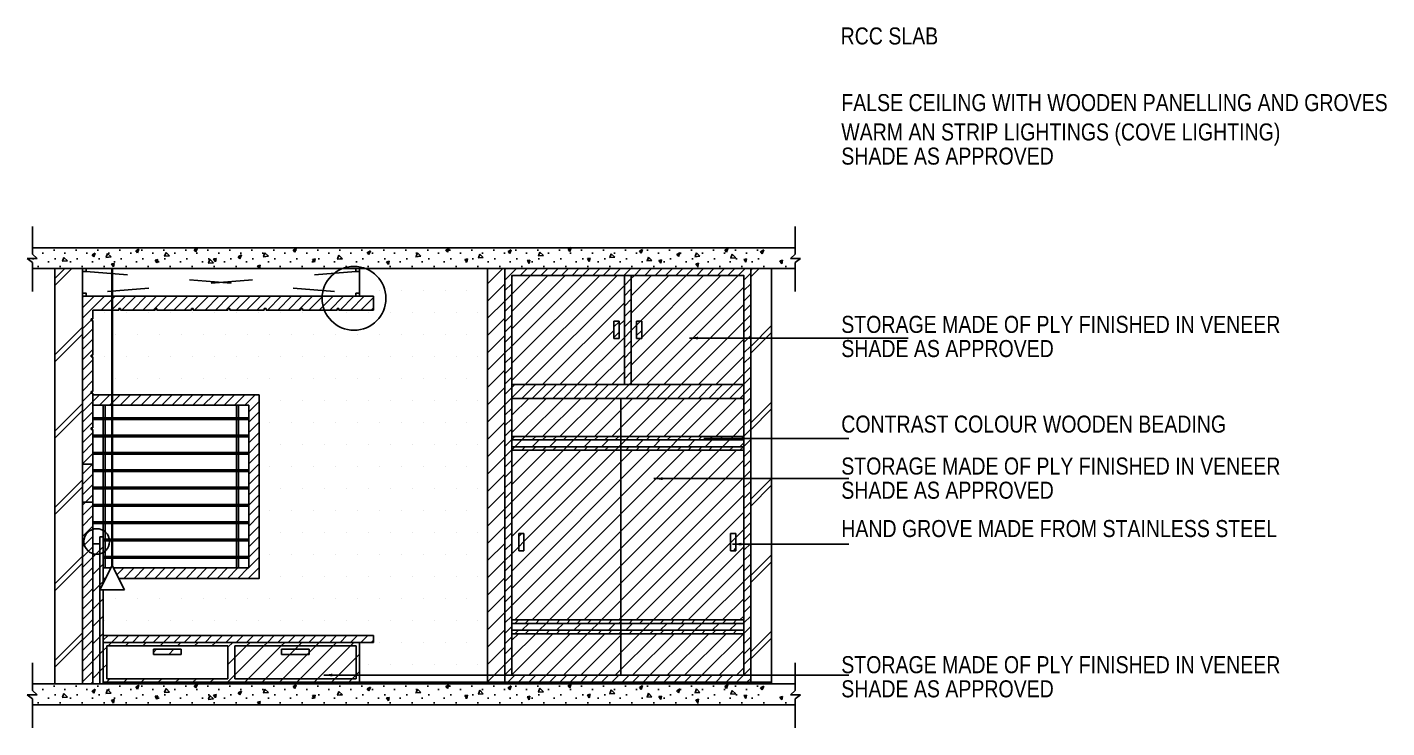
# Model space of a CAD drawing. Header units: millimetres. Extents: x 543 to 4140, y -1075 to 1161.
# Drawn here: x 2328.7 to 2721.4, y -792.2 to -589.8 of the extents above; entities that cross this region are included whole.
import ezdxf

# ---------------------------------------------------------------- set-up
doc = ezdxf.new("R2010")
doc.units = ezdxf.units.MM
doc.linetypes.add('ACAD_ISO03W100', pattern=[30, 12, -18])
doc.layers.add('TXT', color=7, linetype='Continuous', lineweight=25)
doc.styles.add('stylus BT', font='swissc.ttf')
doc.dimstyles.new('ISO-25', dxfattribs={"dimtxt": 2.5, "dimasz": 2.5, "dimexe": 1.25, "dimexo": 0.625, "dimtad": 1, "dimlunit": 4, "dimtxsty": 'Standard', "dimcen": 2.5, "dimadec": 0, "dimazin": 0, "dimtfac": 1, "dimtmove": 0, "dimatfit": 3, "dimfxl": 1, "dimarcsym": 0})
pattern_1 = [(45, (20.5396, -1015.062), (-2.5, 2.5), [])]
pattern_2 = [(45, (20.5396, -1015.0618), (-1.5, 1.5), [])]

msp = doc.modelspace()

# ---------------------------------------------------------------- hatches: boundary and pattern name
h = msp.add_hatch()
h.set_pattern_fill('DOTS', color=256, scale=4, style=0)
h.set_pattern_definition([(0, (12.678, -1012.2594), (3.175, 6.35), [0, -6.35])])
h.paths.add_polyline_path([(2330.295, -650.693), (2330.295, -655.375), (2331.655, -656.637), (2328.733, -656.637), (2328.809, -656.693), (2542.676, -656.693), (2542.676, -654.981), (2544.239, -653.835), (2541.316, -653.835), (2542.676, -652.573), (2542.676, -650.693)])
h = msp.add_hatch()
h.set_pattern_fill('DOTS', color=256, scale=4, style=0)
h.set_pattern_definition([(0, (10.8045, -1013.195), (3.175, 6.35), [0, -6.35])])
h.paths.add_polyline_path([(2330.295, -651.629), (2330.295, -655.375), (2331.655, -656.637), (2328.733, -656.637), (2330.084, -657.629), (2540.803, -657.629), (2540.803, -655.917), (2542.365, -654.77), (2539.443, -654.77), (2540.803, -653.508), (2540.803, -651.629)])
h = msp.add_hatch()
h.set_pattern_fill('DOTS', color=256, scale=4, style=0)
h.set_pattern_definition([(0, (12.377, -1009.787), (3.175, 6.35), [0, -6.35])])
h.paths.add_polyline_path([(2330.295, -648.221), (2330.295, -654.221), (2542.375, -654.221), (2542.375, -652.509), (2543.938, -651.362), (2541.015, -651.362), (2542.375, -650.1), (2542.375, -648.221)])
h = msp.add_hatch()
h.set_pattern_fill('DOTS', color=256, scale=4, style=0)
h.set_pattern_definition([(0, (9.165, -1010.656), (3.175, 6.35), [0, -6.35])])
h.paths.add_polyline_path([(2330.295, -649.09), (2330.295, -655.09), (2539.163, -655.09), (2539.163, -653.378), (2540.726, -652.231), (2537.803, -652.231), (2539.163, -650.969), (2539.163, -649.09)])
h = msp.add_hatch()
h.set_pattern_fill('DOTS', color=256, scale=4, style=0)
h.set_pattern_definition([(0, (20.5396, -1014.531), (3.175, 6.35), [0, -6.35])])
h.paths.add_polyline_path([(2550.538, -658.965), (2550.538, -657.253), (2552.1, -656.107), (2549.178, -656.107), (2550.538, -654.844), (2550.538, -652.965), (2330.295, -652.965), (2330.295, -654.844), (2331.655, -656.107), (2328.733, -656.107), (2330.295, -657.253), (2330.295, -658.965)])
h = msp.add_hatch()
h.set_pattern_fill('JIS_WOOD', color=256, scale=5, style=0)
h.set_pattern_definition(pattern_1)
h.paths.add_polyline_path([(2466.721, -659.496), (2461.721, -659.496), (2461.721, -778.996), (2466.721, -778.996)])
h = msp.add_hatch()
h.set_pattern_fill('JIS_WOOD', color=256, scale=3, style=0)
h.set_pattern_definition(pattern_2)
h.paths.add_polyline_path([(2466.721, -778.996), (2537.721, -778.996), (2537.721, -659.496), (2466.721, -659.496)])
h.paths.add_polyline_path([(2535.721, -661.496), (2468.721, -661.496), (2468.721, -776.996), (2535.721, -776.996)], flags=16)
h.paths.add_polyline_path([(2533.405, -740.996), (2531.905, -740.996), (2531.905, -735.996), (2533.405, -735.996)], flags=0)
h.paths.add_polyline_path([(2472.221, -740.996), (2470.721, -740.996), (2470.721, -735.996), (2472.221, -735.996)], flags=0)
h.paths.add_polyline_path([(2506.221, -679.746), (2504.721, -679.746), (2504.721, -674.746), (2506.221, -674.746)], flags=0)
h.paths.add_polyline_path([(2499.721, -679.746), (2498.221, -679.746), (2498.221, -674.746), (2499.721, -674.746)], flags=0)
h = msp.add_hatch()
h.set_pattern_fill('JIS_WOOD', color=256, scale=5, style=0)
h.set_pattern_definition(pattern_1)
h.paths.add_polyline_path([(2535.721, -760.996), (2535.721, -711.996), (2500.221, -711.996), (2500.221, -760.996)])
h.paths.add_polyline_path([(2531.905, -740.996), (2531.905, -735.996), (2533.405, -735.996), (2533.405, -740.996)], flags=16)
h.paths.add_polyline_path([(2500.221, -760.996), (2500.221, -711.996), (2468.721, -711.996), (2468.721, -760.996)])
h.paths.add_polyline_path([(2472.221, -740.996), (2470.721, -740.996), (2470.721, -735.996), (2472.221, -735.996)], flags=16)
h.paths.add_polyline_path([(2535.721, -763.996), (2535.721, -761.996), (2500.221, -761.996), (2500.221, -763.996)])
h.paths.add_polyline_path([(2468.721, -761.996), (2468.721, -763.996), (2500.221, -763.996), (2500.221, -761.996)])
h.paths.add_polyline_path([(2468.721, -764.996), (2468.721, -776.996), (2500.221, -776.996), (2500.221, -764.996)])
h.paths.add_polyline_path([(2535.721, -776.996), (2535.721, -764.996), (2500.221, -764.996), (2500.221, -776.996)])
h.paths.add_polyline_path([(2500.221, -710.996), (2500.221, -708.996), (2468.721, -708.996), (2468.721, -710.996)])
h.paths.add_polyline_path([(2500.221, -708.996), (2500.221, -710.996), (2535.721, -710.996), (2535.721, -708.996)])
h.paths.add_polyline_path([(2535.721, -707.996), (2535.721, -696.996), (2500.221, -696.996), (2500.221, -707.996)])
h.paths.add_polyline_path([(2500.221, -707.996), (2500.221, -696.996), (2468.721, -696.996), (2468.721, -707.996)])
h.paths.add_polyline_path([(2535.721, -692.996), (2535.721, -661.496), (2503.221, -661.496), (2503.221, -692.996)])
h.paths.add_polyline_path([(2506.221, -679.746), (2504.721, -679.746), (2504.721, -674.746), (2506.221, -674.746)], flags=16)
h.paths.add_polyline_path([(2501.221, -692.996), (2501.221, -661.496), (2468.721, -661.496), (2468.721, -692.996)])
h.paths.add_polyline_path([(2498.221, -679.746), (2498.221, -674.746), (2499.721, -674.746), (2499.721, -679.746)], flags=16)
h = msp.add_hatch()
h.set_pattern_fill('JIS_WOOD', color=256, scale=3, style=0)
h.set_pattern_definition(pattern_2)
h.paths.add_polyline_path([(2535.721, -763.996), (2500.221, -763.996), (2500.221, -764.996), (2535.721, -764.996)])
h.paths.add_polyline_path([(2535.721, -760.996), (2500.221, -760.996), (2500.221, -761.996), (2535.721, -761.996)])
h.paths.add_polyline_path([(2500.221, -763.996), (2468.721, -763.996), (2468.721, -764.996), (2500.221, -764.996)])
h.paths.add_polyline_path([(2500.221, -760.996), (2468.721, -760.996), (2468.721, -761.996), (2500.221, -761.996)])
h.paths.add_polyline_path([(2500.221, -710.996), (2468.721, -710.996), (2468.721, -711.996), (2500.221, -711.996)])
h.paths.add_polyline_path([(2535.721, -710.996), (2500.221, -710.996), (2500.221, -711.996), (2535.721, -711.996)])
h.paths.add_polyline_path([(2535.721, -707.996), (2500.221, -707.996), (2500.221, -708.996), (2535.721, -708.996)])
h.paths.add_polyline_path([(2500.221, -707.996), (2468.721, -707.996), (2468.721, -708.996), (2500.221, -708.996)])
h.paths.add_polyline_path([(2535.721, -692.996), (2468.721, -692.996), (2468.721, -696.996), (2535.721, -696.996)])
h.paths.add_polyline_path([(2503.221, -661.496), (2501.221, -661.496), (2501.221, -692.996), (2503.221, -692.996)])
h = msp.add_hatch()
h.set_pattern_fill('JIS_WOOD', color=256, scale=3, style=0)
h.set_pattern_definition(pattern_2)
h.paths.add_polyline_path([(2350.721, -765.496), (2350.721, -767.496), (2428.721, -767.496), (2428.721, -765.496)])
h.paths.add_polyline_path([(2392.721, -745.996), (2353.626, -745.996), (2355.134, -748.996), (2395.721, -748.996), (2395.721, -695.996), (2353.361, -695.996), (2353.361, -698.996), (2392.721, -698.996)])
h.paths.add_polyline_path([(2347.721, -726.996), (2347.221, -726.996), (2344.721, -726.996), (2344.721, -779.496), (2347.721, -779.496)])
h.paths.add_polyline_path([(2347.721, -715.996), (2344.721, -715.996), (2344.721, -726.996), (2347.221, -726.996), (2347.721, -726.996)])
h.paths.add_polyline_path([(2347.721, -705.996), (2347.221, -705.996), (2347.221, -705.496), (2347.721, -705.496), (2347.721, -698.996), (2347.721, -695.496), (2347.221, -695.496), (2347.221, -694.996), (2347.721, -694.996), (2347.721, -684.996), (2347.221, -684.996), (2347.221, -684.496), (2347.721, -684.496), (2347.721, -674.496), (2347.221, -674.496), (2347.221, -673.996), (2347.721, -673.996), (2347.721, -671.496), (2353.161, -671.496), (2353.161, -667.496), (2344.721, -667.496), (2344.721, -715.996), (2347.721, -715.996)])
h.paths.add_polyline_path([(2353.361, -667.496), (2353.361, -671.496), (2355.221, -671.496), (2355.221, -670.996), (2355.721, -670.996), (2355.721, -671.496), (2365.721, -671.496), (2365.721, -670.996), (2366.221, -670.996), (2366.221, -671.496), (2376.221, -671.496), (2376.221, -670.996), (2376.721, -670.996), (2376.721, -671.496), (2386.721, -671.496), (2386.721, -670.996), (2387.221, -670.996), (2387.221, -671.496), (2397.221, -671.496), (2397.221, -670.996), (2397.721, -670.996), (2397.721, -671.496), (2407.721, -671.496), (2407.721, -670.996), (2408.221, -670.996), (2408.221, -671.496), (2418.221, -671.496), (2418.221, -670.996), (2418.721, -670.996), (2418.721, -671.496), (2428.721, -671.496), (2428.721, -667.496)])
h = msp.add_hatch()
h.set_pattern_fill('JIS_WOOD', color=256, scale=3, style=0)
h.set_pattern_definition(pattern_2)
h.paths.add_polyline_path([(2353.161, -698.996), (2353.161, -695.996), (2347.721, -695.996), (2347.721, -698.996)])
h = msp.add_hatch()
h.set_pattern_fill('JIS_WOOD', color=256, scale=5, style=0)
h.set_pattern_definition(pattern_1)
h.paths.add_polyline_path([(2347.721, -779.496), (2349.721, -779.496), (2349.721, -752.317), (2349.718, -752.317), (2349.721, -752.31), (2349.721, -741.924, -0.1379772), (2347.721, -741.867), (2347.721, -745.996)])
h.paths.add_polyline_path([(2350.721, -752.317), (2349.721, -752.317), (2349.721, -779.496), (2350.721, -779.496)])
h.paths.add_polyline_path([(2350.721, -736.996), (2349.721, -736.996), (2349.721, -741.924, 0.0736498), (2350.721, -741.509)])
h.paths.add_polyline_path([(2347.721, -741.867, 0.1379772), (2349.721, -741.924), (2349.721, -738.996), (2347.721, -738.996)])
h.paths.add_polyline_path([(2350.721, -741.509, -0.0736498), (2349.721, -741.924), (2349.721, -752.31), (2350.721, -750.321)])
h = msp.add_hatch()
h.set_pattern_fill('JIS_WOOD', color=256, scale=5, style=0)
h.set_pattern_definition(pattern_1)
h.paths.add_polyline_path([(2424.721, -767.496), (2350.721, -767.496), (2350.721, -778.996), (2424.721, -778.996)])
h.paths.add_polyline_path([(2351.721, -768.496), (2351.721, -777.996), (2386.721, -777.996), (2386.721, -768.496)], flags=16)
h.paths.add_polyline_path([(2365.221, -769.496), (2373.221, -769.496), (2373.221, -770.996), (2365.221, -770.996)], flags=0)
h.paths.add_polyline_path([(2388.721, -768.496), (2423.721, -768.496), (2423.721, -777.996), (2388.721, -777.996)], flags=16)
h.paths.add_polyline_path([(2402.221, -769.496), (2410.221, -769.496), (2410.221, -770.996), (2402.221, -770.996)], flags=0)
h = msp.add_hatch()
h.set_pattern_fill('JIS_WOOD', color=256, scale=5, style=0)
h.set_pattern_definition(pattern_1)
h.paths.add_polyline_path([(2388.721, -768.496), (2388.721, -777.996), (2423.721, -777.996), (2423.721, -768.496)])
h.paths.add_polyline_path([(2410.221, -770.996), (2402.221, -770.996), (2402.221, -769.496), (2410.221, -769.496)], flags=16)
h = msp.add_hatch()
h.set_pattern_fill('DOTS', color=256, scale=4, style=0)
h.set_pattern_definition([(0, (12.678, -1138.2594), (3.175, 6.35), [0, -6.35])])
h.paths.add_polyline_path([(2330.295, -776.693), (2330.295, -781.375), (2331.655, -782.637), (2328.733, -782.637), (2328.809, -782.693), (2542.676, -782.693), (2542.676, -780.981), (2544.239, -779.835), (2541.316, -779.835), (2542.676, -778.573), (2542.676, -776.693)])
h = msp.add_hatch()
h.set_pattern_fill('DOTS', color=256, scale=4, style=0)
h.set_pattern_definition([(0, (12.377, -1135.787), (3.175, 6.35), [0, -6.35])])
h.paths.add_polyline_path([(2330.295, -774.221), (2330.295, -780.221), (2542.375, -780.221), (2542.375, -778.509), (2543.938, -777.362), (2541.015, -777.362), (2542.375, -776.1), (2542.375, -774.221)])
h = msp.add_hatch()
h.set_pattern_fill('DOTS', color=256, scale=4, style=0)
h.set_pattern_definition([(0, (9.165, -1136.656), (3.175, 6.35), [0, -6.35])])
h.paths.add_polyline_path([(2330.295, -775.09), (2330.295, -781.09), (2539.163, -781.09), (2539.163, -779.378), (2540.726, -778.231), (2537.803, -778.231), (2539.163, -776.969), (2539.163, -775.09)])
h = msp.add_hatch()
h.set_pattern_fill('DOTS', color=256, scale=4, style=0)
h.set_pattern_definition([(0, (10.8045, -1139.195), (3.175, 6.35), [0, -6.35])])
h.paths.add_polyline_path([(2330.295, -777.629), (2330.295, -781.375), (2331.655, -782.637), (2328.733, -782.637), (2330.084, -783.629), (2540.803, -783.629), (2540.803, -781.917), (2542.365, -780.77), (2539.443, -780.77), (2540.803, -779.508), (2540.803, -777.629)])
h = msp.add_hatch()
h.set_pattern_fill('DOTS', color=256, scale=4, style=0)
h.set_pattern_definition([(0, (20.5396, -1140.531), (3.175, 6.35), [0, -6.35])])
h.paths.add_polyline_path([(2550.538, -784.965), (2550.538, -783.253), (2552.1, -782.107), (2549.178, -782.107), (2550.538, -780.844), (2550.538, -778.965), (2330.295, -778.965), (2330.295, -780.844), (2331.655, -782.107), (2328.733, -782.107), (2330.295, -783.253), (2330.295, -784.965)])

# ---------------------------------------------------------------- linework, layer by layer
for p, q in [((2330.295, -647.396), (2330.295, -655.375)), ((2550.538, -647.396), (2550.538, -655.375)), ((2330.295, -653.496), (2550.538, -653.496)), ((2330.295, -655.375), (2331.655, -656.637)), ((2347.482, -655.521), (2347.992, -656.118)), ((2348.412, -655.013), (2347.504, -655.543)), ((2347.992, -656.118), (2348.412, -655.013)), ((2351.541, -656.226), (2351.942, -655.144)), ((2351.942, -655.144), (2352.944, -656.145)), ((2360.081, -654.391), (2360.59, -654.988)), ((2361.011, -653.882), (2360.103, -654.413)), ((2360.59, -654.988), (2361.011, -653.882)), ((2369.837, -655.822), (2368.313, -655.942)), ((2368.434, -655.902), (2368.835, -654.821)), ((2368.835, -654.821), (2369.837, -655.822)), ((2376.974, -654.068), (2377.483, -654.665)), ((2377.904, -653.559), (2376.996, -654.09)), ((2377.483, -654.665), (2377.904, -653.559)), ((2390.593, -655.561), (2389.685, -656.092)), ((2390.172, -656.667), (2390.593, -655.561)), ((2396.992, -656.048), (2397.393, -654.967)), ((2397.393, -654.967), (2398.395, -655.968)), ((2405.532, -654.214), (2406.041, -654.811)), ((2406.462, -653.705), (2405.554, -654.236)), ((2406.041, -654.811), (2406.462, -653.705)), ((2418.387, -656.728), (2418.788, -655.647)), ((2418.788, -655.647), (2419.79, -656.648)), ((2426.927, -654.893), (2427.436, -655.49)), ((2427.857, -654.385), (2426.949, -654.915)), ((2427.436, -655.49), (2427.857, -654.385)), ((2441.047, -656.05), (2441.448, -654.969)), ((2441.448, -654.969), (2442.45, -655.97)), ((2449.586, -654.215), (2450.096, -654.812)), ((2450.516, -653.707), (2449.609, -654.237)), ((2450.096, -654.812), (2450.516, -653.707)), ((2459.075, -656.4), (2459.476, -655.319)), ((2459.476, -655.319), (2460.479, -656.32)), ((2467.615, -654.565), (2468.124, -655.162)), ((2468.545, -654.057), (2467.637, -654.588)), ((2468.124, -655.162), (2468.545, -654.057)), ((2477.817, -655.731), (2476.293, -655.852)), ((2476.414, -655.812), (2476.814, -654.73)), ((2476.814, -654.73), (2477.817, -655.731)), ((2484.953, -653.977), (2485.463, -654.574)), ((2485.883, -653.468), (2484.976, -653.999)), ((2485.463, -654.574), (2485.883, -653.468)), ((2497.034, -656.316), (2497.435, -655.235)), ((2497.435, -655.235), (2498.437, -656.236)), ((2505.574, -654.481), (2506.083, -655.078)), ((2506.504, -653.973), (2505.596, -654.503)), ((2506.083, -655.078), (2506.504, -653.973)), ((2516.324, -655.439), (2516.833, -656.036)), ((2517.254, -654.93), (2516.346, -655.461)), ((2516.833, -656.036), (2517.254, -654.93)), ((2521.658, -656.035), (2522.059, -654.954)), ((2522.059, -654.954), (2523.061, -655.955)), ((2530.198, -654.201), (2530.707, -654.798)), ((2531.128, -653.692), (2530.22, -654.223)), ((2530.707, -654.798), (2531.128, -653.692)), ((2531.99, -656.448), (2532.391, -655.367)), ((2532.391, -655.367), (2533.393, -656.368)), ((2540.53, -654.613), (2541.039, -655.21)), ((2541.46, -654.105), (2540.552, -654.635)), ((2541.039, -655.21), (2541.46, -654.105)), ((2550.538, -655.375), (2549.178, -656.637)), ((2331.655, -656.637), (2328.733, -656.637)), ((2328.733, -656.637), (2330.295, -657.784)), ((2330.295, -657.784), (2330.295, -666.165)), ((2550.538, -659.496), (2330.295, -659.496)), ((2336.721, -662.374), (2339.6, -659.496)), ((2336.721, -664.374), (2341.6, -659.496)), ((2336.721, -779.496), (2336.721, -659.496)), ((2340.346, -657.276), (2338.822, -657.396)), ((2338.942, -657.356), (2339.343, -656.275)), ((2339.343, -656.275), (2340.346, -657.276)), ((2344.721, -779.496), (2344.721, -659.496)), ((2352.944, -656.145), (2351.421, -656.266)), ((2353.826, -658.022), (2353.056, -658.176)), ((2353.063, -658.179), (2353.625, -659.005)), ((2353.161, -659.496), (2353.161, -745.47)), ((2353.361, -659.496), (2353.361, -745.47)), ((2353.625, -659.005), (2353.826, -658.022)), ((2366.424, -656.892), (2365.654, -657.045)), ((2365.661, -657.049), (2366.224, -657.875)), ((2366.224, -657.875), (2366.424, -656.892)), ((2382.527, -657.824), (2381.003, -657.945)), ((2381.123, -657.905), (2381.524, -656.823)), ((2381.524, -656.823), (2382.527, -657.824)), ((2383.317, -656.568), (2382.547, -656.722)), ((2382.554, -656.725), (2383.116, -657.551)), ((2383.116, -657.551), (2383.317, -656.568)), ((2389.663, -656.07), (2390.172, -656.667)), ((2396.007, -658.571), (2395.237, -658.724)), ((2395.243, -658.728), (2395.806, -659.554)), ((2395.806, -659.554), (2396.007, -658.571)), ((2398.395, -655.968), (2396.872, -656.088)), ((2411.876, -656.714), (2411.105, -656.868)), ((2411.112, -656.872), (2411.675, -657.698)), ((2411.675, -657.698), (2411.876, -656.714)), ((2419.79, -656.648), (2418.267, -656.768)), ((2424.721, -667.496), (2424.721, -659.496)), ((2433.271, -657.394), (2432.5, -657.548)), ((2432.507, -657.551), (2433.07, -658.377)), ((2433.07, -658.377), (2433.271, -657.394)), ((2442.45, -655.97), (2440.926, -656.09)), ((2455.93, -656.716), (2455.16, -656.869)), ((2455.167, -656.873), (2455.729, -657.699)), ((2455.729, -657.699), (2455.93, -656.716)), ((2460.479, -656.32), (2458.955, -656.44)), ((2461.721, -778.996), (2461.721, -659.496)), ((2466.721, -778.996), (2466.721, -659.496)), ((2473.959, -657.066), (2473.189, -657.22)), ((2473.195, -657.223), (2473.758, -658.049)), ((2473.758, -658.049), (2473.959, -657.066)), ((2491.297, -656.478), (2490.527, -656.631)), ((2490.534, -656.635), (2491.096, -657.461)), ((2491.096, -657.461), (2491.297, -656.478)), ((2498.437, -656.236), (2496.914, -656.356)), ((2509.187, -657.193), (2507.663, -657.313)), ((2507.784, -657.273), (2508.185, -656.192)), ((2508.185, -656.192), (2509.187, -657.193)), ((2511.918, -656.982), (2511.148, -657.136)), ((2511.154, -657.139), (2511.717, -657.965)), ((2511.717, -657.965), (2511.918, -656.982)), ((2523.061, -655.955), (2521.538, -656.075)), ((2522.667, -657.939), (2521.897, -658.093)), ((2521.904, -658.096), (2522.466, -658.923)), ((2522.466, -658.923), (2522.667, -657.939)), ((2533.393, -656.368), (2531.87, -656.488)), ((2536.542, -656.701), (2535.771, -656.855)), ((2535.778, -656.858), (2536.341, -657.684)), ((2536.341, -657.684), (2536.542, -656.701)), ((2537.721, -659.93), (2538.155, -659.496)), ((2537.721, -661.93), (2540.155, -659.496)), ((2537.721, -778.996), (2537.721, -659.496)), ((2543.721, -779.496), (2543.721, -659.496)), ((2546.874, -657.114), (2546.103, -657.268)), ((2546.11, -657.271), (2546.673, -658.097)), ((2546.673, -658.097), (2546.874, -657.114)), ((2549.178, -656.637), (2552.1, -656.637)), ((2552.1, -656.637), (2550.538, -657.784)), ((2550.538, -657.784), (2550.538, -666.165)), ((2468.721, -776.996), (2468.721, -661.496)), ((2535.721, -661.496), (2468.721, -661.496)), ((2501.221, -692.996), (2501.221, -661.496)), ((2503.221, -692.996), (2503.221, -661.496)), ((2535.721, -776.996), (2535.721, -661.496)), ((2353.161, -667.496), (2344.721, -667.496)), ((2428.721, -667.496), (2353.361, -667.496)), ((2428.721, -671.496), (2428.721, -667.496)), ((2430.365, -665.812), (2430.365, -665.812)), ((2436.715, -665.812), (2436.715, -665.812)), ((2443.065, -665.812), (2443.065, -665.812)), ((2449.415, -665.812), (2449.415, -665.812)), ((2455.765, -665.812), (2455.765, -665.812)), ((2347.721, -673.996), (2347.721, -671.496)), ((2353.161, -671.496), (2347.721, -671.496)), ((2355.221, -671.496), (2353.361, -671.496)), ((2355.721, -670.996), (2355.221, -670.996)), ((2355.221, -671.496), (2355.221, -670.996)), ((2355.721, -671.496), (2355.721, -670.996)), ((2365.721, -671.496), (2355.721, -671.496)), ((2366.221, -670.996), (2365.721, -670.996)), ((2365.721, -671.496), (2365.721, -670.996)), ((2366.221, -671.496), (2366.221, -670.996)), ((2376.221, -671.496), (2366.221, -671.496)), ((2376.721, -670.996), (2376.221, -670.996)), ((2376.221, -671.496), (2376.221, -670.996)), ((2376.721, -671.496), (2376.721, -670.996)), ((2386.721, -671.496), (2376.721, -671.496)), ((2387.221, -670.996), (2386.721, -670.996)), ((2386.721, -671.496), (2386.721, -670.996)), ((2387.221, -671.496), (2387.221, -670.996)), ((2397.221, -671.496), (2387.221, -671.496)), ((2397.721, -670.996), (2397.221, -670.996)), ((2397.221, -671.496), (2397.221, -670.996)), ((2397.721, -671.496), (2397.721, -670.996)), ((2407.721, -671.496), (2397.721, -671.496)), ((2408.221, -670.996), (2407.721, -670.996)), ((2407.721, -671.496), (2407.721, -670.996)), ((2408.221, -671.496), (2408.221, -670.996)), ((2418.221, -671.496), (2408.221, -671.496)), ((2418.721, -670.996), (2418.221, -670.996)), ((2418.221, -671.496), (2418.221, -670.996)), ((2418.721, -671.496), (2418.721, -670.996)), ((2428.721, -671.496), (2418.721, -671.496)), ((2347.221, -674.496), (2347.221, -673.996)), ((2347.721, -673.996), (2347.221, -673.996)), ((2347.721, -674.496), (2347.221, -674.496)), ((2347.721, -684.496), (2347.721, -674.496)), ((2350.99, -672.162), (2350.99, -672.162)), ((2357.34, -672.162), (2357.34, -672.162)), ((2363.69, -672.162), (2363.69, -672.162)), ((2370.04, -672.162), (2370.04, -672.162)), ((2376.39, -672.162), (2376.39, -672.162)), ((2382.74, -672.162), (2382.74, -672.162)), ((2389.09, -672.162), (2389.09, -672.162)), ((2395.44, -672.162), (2395.44, -672.162)), ((2401.79, -672.162), (2401.79, -672.162)), ((2408.14, -672.162), (2408.14, -672.162)), ((2414.49, -672.162), (2414.49, -672.162)), ((2420.84, -672.162), (2420.84, -672.162)), ((2427.19, -672.162), (2427.19, -672.162)), ((2433.54, -672.162), (2433.54, -672.162)), ((2439.89, -672.162), (2439.89, -672.162)), ((2446.24, -672.162), (2446.24, -672.162)), ((2452.59, -672.162), (2452.59, -672.162)), ((2458.94, -672.162), (2458.94, -672.162)), ((2498.221, -679.746), (2498.221, -674.746)), ((2499.721, -674.746), (2498.221, -674.746)), ((2499.721, -679.746), (2499.721, -674.746)), ((2504.721, -679.746), (2504.721, -674.746)), ((2504.721, -674.746), (2506.221, -674.746)), ((2506.221, -679.746), (2506.221, -674.746)), ((2336.721, -684.436), (2344.721, -676.436)), ((2336.721, -686.436), (2344.721, -678.436)), ((2347.815, -678.512), (2347.815, -678.512)), ((2354.165, -678.512), (2354.165, -678.512)), ((2360.515, -678.512), (2360.515, -678.512)), ((2366.865, -678.512), (2366.865, -678.512)), ((2373.215, -678.512), (2373.215, -678.512)), ((2379.565, -678.512), (2379.565, -678.512)), ((2385.915, -678.512), (2385.915, -678.512)), ((2392.265, -678.512), (2392.265, -678.512)), ((2398.615, -678.512), (2398.615, -678.512)), ((2404.965, -678.512), (2404.965, -678.512)), ((2411.315, -678.512), (2411.315, -678.512)), ((2417.665, -678.512), (2417.665, -678.512)), ((2424.015, -678.512), (2424.015, -678.512)), ((2430.365, -678.512), (2430.365, -678.512)), ((2436.715, -678.512), (2436.715, -678.512)), ((2443.065, -678.512), (2443.065, -678.512)), ((2449.415, -678.512), (2449.415, -678.512)), ((2455.765, -678.512), (2455.765, -678.512)), ((2537.721, -681.992), (2543.721, -675.992)), ((2537.721, -683.992), (2543.721, -677.992)), ((2499.721, -679.746), (2498.221, -679.746)), ((2504.721, -679.746), (2506.221, -679.746)), ((2347.221, -684.996), (2347.221, -684.496)), ((2347.721, -684.496), (2347.221, -684.496)), ((2347.721, -684.996), (2347.221, -684.996)), ((2347.721, -694.996), (2347.721, -684.996)), ((2350.99, -684.862), (2350.99, -684.862)), ((2357.34, -684.862), (2357.34, -684.862)), ((2363.69, -684.862), (2363.69, -684.862)), ((2370.04, -684.862), (2370.04, -684.862)), ((2376.39, -684.862), (2376.39, -684.862)), ((2382.74, -684.862), (2382.74, -684.862)), ((2389.09, -684.862), (2389.09, -684.862)), ((2395.44, -684.862), (2395.44, -684.862)), ((2401.79, -684.862), (2401.79, -684.862)), ((2408.14, -684.862), (2408.14, -684.862)), ((2414.49, -684.862), (2414.49, -684.862)), ((2420.84, -684.862), (2420.84, -684.862)), ((2427.19, -684.862), (2427.19, -684.862)), ((2433.54, -684.862), (2433.54, -684.862)), ((2439.89, -684.862), (2439.89, -684.862)), ((2446.24, -684.862), (2446.24, -684.862)), ((2452.59, -684.862), (2452.59, -684.862)), ((2458.94, -684.862), (2458.94, -684.862)), ((2347.221, -695.496), (2347.221, -694.996)), ((2347.721, -694.996), (2347.221, -694.996)), ((2347.815, -691.212), (2347.815, -691.212)), ((2354.165, -691.212), (2354.165, -691.212)), ((2360.515, -691.212), (2360.515, -691.212)), ((2366.865, -691.212), (2366.865, -691.212)), ((2373.215, -691.212), (2373.215, -691.212)), ((2379.565, -691.212), (2379.565, -691.212)), ((2385.915, -691.212), (2385.915, -691.212)), ((2392.265, -691.212), (2392.265, -691.212)), ((2398.615, -691.212), (2398.615, -691.212)), ((2404.965, -691.212), (2404.965, -691.212)), ((2411.315, -691.212), (2411.315, -691.212)), ((2417.665, -691.212), (2417.665, -691.212)), ((2424.015, -691.212), (2424.015, -691.212)), ((2430.365, -691.212), (2430.365, -691.212)), ((2436.715, -691.212), (2436.715, -691.212)), ((2443.065, -691.212), (2443.065, -691.212)), ((2449.415, -691.212), (2449.415, -691.212)), ((2455.765, -691.212), (2455.765, -691.212)), ((2535.721, -692.996), (2468.721, -692.996)), ((2336.721, -706.498), (2344.721, -698.498)), ((2347.721, -695.496), (2347.221, -695.496)), ((2347.721, -705.496), (2347.721, -695.496)), ((2353.161, -695.996), (2347.721, -695.996)), ((2347.721, -705.496), (2347.721, -698.996)), ((2353.161, -698.996), (2347.721, -698.996)), ((2350.721, -750.321), (2350.721, -698.996)), ((2351.221, -745.996), (2351.221, -698.996)), ((2395.721, -695.996), (2353.361, -695.996)), ((2392.721, -698.996), (2353.361, -698.996)), ((2389.221, -745.996), (2389.221, -698.996)), ((2389.721, -745.996), (2389.721, -698.996)), ((2392.721, -745.996), (2392.721, -698.996)), ((2395.721, -748.996), (2395.721, -695.996)), ((2401.79, -697.562), (2401.79, -697.562)), ((2408.14, -697.562), (2408.14, -697.562)), ((2414.49, -697.562), (2414.49, -697.562)), ((2420.84, -697.562), (2420.84, -697.562)), ((2427.19, -697.562), (2427.19, -697.562)), ((2433.54, -697.562), (2433.54, -697.562)), ((2439.89, -697.562), (2439.89, -697.562)), ((2446.24, -697.562), (2446.24, -697.562)), ((2452.59, -697.562), (2452.59, -697.562)), ((2458.94, -697.562), (2458.94, -697.562)), ((2535.721, -696.996), (2468.721, -696.996)), ((2500.221, -696.996), (2500.221, -776.996)), ((2537.721, -704.053), (2543.721, -698.053)), ((2336.721, -708.498), (2344.721, -700.498)), ((2353.161, -702.649), (2347.721, -702.649)), ((2392.721, -702.649), (2353.361, -702.649)), ((2537.721, -706.053), (2543.721, -700.053)), ((2347.221, -705.996), (2347.221, -705.496)), ((2347.721, -705.496), (2347.221, -705.496)), ((2347.721, -705.996), (2347.221, -705.996)), ((2353.161, -703.149), (2347.721, -703.149)), ((2347.721, -715.996), (2347.721, -705.996)), ((2347.721, -715.996), (2347.721, -705.996)), ((2392.721, -703.149), (2353.361, -703.149)), ((2398.615, -703.912), (2398.615, -703.912)), ((2404.965, -703.912), (2404.965, -703.912)), ((2411.315, -703.912), (2411.315, -703.912)), ((2417.665, -703.912), (2417.665, -703.912)), ((2424.015, -703.912), (2424.015, -703.912)), ((2430.365, -703.912), (2430.365, -703.912)), ((2436.715, -703.912), (2436.715, -703.912)), ((2443.065, -703.912), (2443.065, -703.912)), ((2449.415, -703.912), (2449.415, -703.912)), ((2455.765, -703.912), (2455.765, -703.912)), ((2353.161, -707.649), (2347.721, -707.649)), ((2353.161, -708.149), (2347.721, -708.149)), ((2392.721, -707.649), (2353.361, -707.649)), ((2392.721, -708.149), (2353.361, -708.149)), ((2401.79, -710.262), (2401.79, -710.262)), ((2408.14, -710.262), (2408.14, -710.262)), ((2414.49, -710.262), (2414.49, -710.262)), ((2420.84, -710.262), (2420.84, -710.262)), ((2427.19, -710.262), (2427.19, -710.262)), ((2433.54, -710.262), (2433.54, -710.262)), ((2439.89, -710.262), (2439.89, -710.262)), ((2446.24, -710.262), (2446.24, -710.262)), ((2452.59, -710.262), (2452.59, -710.262)), ((2458.94, -710.262), (2458.94, -710.262)), ((2535.721, -707.996), (2468.721, -707.996)), ((2535.721, -708.996), (2468.721, -708.996)), ((2353.161, -712.649), (2347.721, -712.649)), ((2353.161, -713.149), (2347.721, -713.149)), ((2392.721, -712.649), (2353.361, -712.649)), ((2392.721, -713.149), (2353.361, -713.149)), ((2535.721, -710.996), (2468.721, -710.996)), ((2535.721, -711.996), (2468.721, -711.996)), ((2347.721, -715.996), (2344.721, -715.996)), ((2347.721, -715.996), (2347.721, -726.996)), ((2353.161, -717.649), (2347.721, -717.649)), ((2353.161, -718.149), (2347.721, -718.149)), ((2392.721, -717.649), (2353.361, -717.649)), ((2392.721, -718.149), (2353.361, -718.149)), ((2398.615, -716.612), (2398.615, -716.612)), ((2404.965, -716.612), (2404.965, -716.612)), ((2411.315, -716.612), (2411.315, -716.612)), ((2417.665, -716.612), (2417.665, -716.612)), ((2424.015, -716.612), (2424.015, -716.612)), ((2430.365, -716.612), (2430.365, -716.612)), ((2436.715, -716.612), (2436.715, -716.612)), ((2443.065, -716.612), (2443.065, -716.612)), ((2449.415, -716.612), (2449.415, -716.612)), ((2455.765, -716.612), (2455.765, -716.612)), ((2336.721, -728.559), (2344.721, -720.559)), ((2336.721, -730.559), (2344.721, -722.559)), ((2537.721, -726.115), (2543.721, -720.115)), ((2537.721, -728.115), (2543.721, -722.115)), ((2353.161, -722.649), (2347.721, -722.649)), ((2353.161, -723.149), (2347.721, -723.149)), ((2392.721, -722.649), (2353.361, -722.649)), ((2392.721, -723.149), (2353.361, -723.149)), ((2401.79, -722.962), (2401.79, -722.962)), ((2408.14, -722.962), (2408.14, -722.962)), ((2414.49, -722.962), (2414.49, -722.962)), ((2420.84, -722.962), (2420.84, -722.962)), ((2427.19, -722.962), (2427.19, -722.962)), ((2433.54, -722.962), (2433.54, -722.962)), ((2439.89, -722.962), (2439.89, -722.962)), ((2446.24, -722.962), (2446.24, -722.962)), ((2452.59, -722.962), (2452.59, -722.962)), ((2458.94, -722.962), (2458.94, -722.962)), ((2347.221, -726.996), (2344.721, -726.996)), ((2347.721, -726.996), (2347.221, -726.996)), ((2347.721, -779.496), (2347.721, -726.996)), ((2347.721, -745.996), (2347.721, -726.996)), ((2353.161, -727.649), (2347.721, -727.649)), ((2353.161, -728.149), (2347.721, -728.149)), ((2392.721, -727.649), (2353.361, -727.649)), ((2392.721, -728.149), (2353.361, -728.149)), ((2398.615, -729.312), (2398.615, -729.312)), ((2404.965, -729.312), (2404.965, -729.312)), ((2411.315, -729.312), (2411.315, -729.312)), ((2417.665, -729.312), (2417.665, -729.312)), ((2424.015, -729.312), (2424.015, -729.312)), ((2430.365, -729.312), (2430.365, -729.312)), ((2436.715, -729.312), (2436.715, -729.312)), ((2443.065, -729.312), (2443.065, -729.312)), ((2449.415, -729.312), (2449.415, -729.312)), ((2455.765, -729.312), (2455.765, -729.312)), ((2353.161, -732.649), (2347.721, -732.649)), ((2353.161, -733.149), (2347.721, -733.149)), ((2392.721, -732.649), (2353.361, -732.649)), ((2392.721, -733.149), (2353.361, -733.149)), ((2349.721, -779.496), (2349.721, -736.996)), ((2350.721, -736.996), (2349.721, -736.996)), ((2353.161, -737.649), (2350.721, -737.649)), ((2353.161, -738.149), (2350.721, -738.149)), ((2392.721, -737.649), (2353.361, -737.649)), ((2392.721, -738.149), (2353.361, -738.149)), ((2401.79, -735.662), (2401.79, -735.662)), ((2408.14, -735.662), (2408.14, -735.662)), ((2414.49, -735.662), (2414.49, -735.662)), ((2420.84, -735.662), (2420.84, -735.662)), ((2427.19, -735.662), (2427.19, -735.662)), ((2433.54, -735.662), (2433.54, -735.662)), ((2439.89, -735.662), (2439.89, -735.662)), ((2446.24, -735.662), (2446.24, -735.662)), ((2452.59, -735.662), (2452.59, -735.662)), ((2458.94, -735.662), (2458.94, -735.662)), ((2470.721, -740.996), (2470.721, -735.996)), ((2472.221, -735.996), (2470.721, -735.996)), ((2472.221, -740.996), (2472.221, -735.996)), ((2531.905, -740.996), (2531.905, -735.996)), ((2533.405, -735.996), (2531.905, -735.996)), ((2533.405, -740.996), (2533.405, -735.996)), ((2349.721, -738.996), (2347.721, -738.996)), ((2398.615, -742.012), (2398.615, -742.012)), ((2404.965, -742.012), (2404.965, -742.012)), ((2411.315, -742.012), (2411.315, -742.012)), ((2417.665, -742.012), (2417.665, -742.012)), ((2424.015, -742.012), (2424.015, -742.012)), ((2430.365, -742.012), (2430.365, -742.012)), ((2436.715, -742.012), (2436.715, -742.012)), ((2443.065, -742.012), (2443.065, -742.012)), ((2449.415, -742.012), (2449.415, -742.012)), ((2455.765, -742.012), (2455.765, -742.012)), ((2472.221, -740.996), (2470.721, -740.996)), ((2533.405, -740.996), (2531.905, -740.996)), ((2537.721, -748.177), (2543.721, -742.177)), ((2336.721, -750.621), (2344.721, -742.621)), ((2336.721, -752.621), (2344.721, -744.621)), ((2353.161, -745.47), (2349.718, -752.317)), ((2353.161, -742.649), (2350.721, -742.649)), ((2353.161, -743.149), (2350.721, -743.149)), ((2352.897, -745.996), (2350.721, -745.996)), ((2392.721, -742.649), (2353.361, -742.649)), ((2392.721, -743.149), (2353.361, -743.149)), ((2353.361, -745.47), (2356.804, -752.317)), ((2392.721, -745.996), (2353.626, -745.996)), ((2537.721, -750.177), (2543.721, -744.177)), ((2351.388, -748.996), (2350.721, -748.996)), ((2395.721, -748.996), (2355.134, -748.996)), ((2401.79, -748.362), (2401.79, -748.362)), ((2408.14, -748.362), (2408.14, -748.362)), ((2414.49, -748.362), (2414.49, -748.362)), ((2420.84, -748.362), (2420.84, -748.362)), ((2427.19, -748.362), (2427.19, -748.362)), ((2433.54, -748.362), (2433.54, -748.362)), ((2439.89, -748.362), (2439.89, -748.362)), ((2446.24, -748.362), (2446.24, -748.362)), ((2452.59, -748.362), (2452.59, -748.362)), ((2458.94, -748.362), (2458.94, -748.362)), ((2349.718, -752.317), (2356.804, -752.317)), ((2350.721, -779.496), (2350.721, -752.317)), ((2354.165, -754.712), (2354.165, -754.712)), ((2360.515, -754.712), (2360.515, -754.712)), ((2366.865, -754.712), (2366.865, -754.712)), ((2373.215, -754.712), (2373.215, -754.712)), ((2379.565, -754.712), (2379.565, -754.712)), ((2385.915, -754.712), (2385.915, -754.712)), ((2392.265, -754.712), (2392.265, -754.712)), ((2398.615, -754.712), (2398.615, -754.712)), ((2404.965, -754.712), (2404.965, -754.712)), ((2411.315, -754.712), (2411.315, -754.712)), ((2417.665, -754.712), (2417.665, -754.712)), ((2424.015, -754.712), (2424.015, -754.712)), ((2430.365, -754.712), (2430.365, -754.712)), ((2436.715, -754.712), (2436.715, -754.712)), ((2443.065, -754.712), (2443.065, -754.712)), ((2449.415, -754.712), (2449.415, -754.712)), ((2455.765, -754.712), (2455.765, -754.712)), ((2350.99, -761.062), (2350.99, -761.062)), ((2357.34, -761.062), (2357.34, -761.062)), ((2363.69, -761.062), (2363.69, -761.062)), ((2370.04, -761.062), (2370.04, -761.062)), ((2376.39, -761.062), (2376.39, -761.062)), ((2382.74, -761.062), (2382.74, -761.062)), ((2389.09, -761.062), (2389.09, -761.062)), ((2395.44, -761.062), (2395.44, -761.062)), ((2401.79, -761.062), (2401.79, -761.062)), ((2408.14, -761.062), (2408.14, -761.062)), ((2414.49, -761.062), (2414.49, -761.062)), ((2420.84, -761.062), (2420.84, -761.062)), ((2427.19, -761.062), (2427.19, -761.062)), ((2433.54, -761.062), (2433.54, -761.062)), ((2439.89, -761.062), (2439.89, -761.062)), ((2446.24, -761.062), (2446.24, -761.062)), ((2452.59, -761.062), (2452.59, -761.062)), ((2458.94, -761.062), (2458.94, -761.062)), ((2535.721, -760.996), (2468.721, -760.996)), ((2336.721, -772.683), (2344.721, -764.683)), ((2428.721, -765.496), (2350.721, -765.496)), ((2428.721, -767.496), (2428.721, -765.496)), ((2535.721, -761.996), (2468.721, -761.996)), ((2535.721, -763.996), (2468.721, -763.996)), ((2535.721, -764.996), (2468.721, -764.996)), ((2535.721, -764.996), (2468.721, -764.996)), ((2537.721, -770.238), (2543.721, -764.238)), ((2336.721, -774.683), (2344.721, -766.683)), ((2428.721, -767.496), (2350.721, -767.496)), ((2351.721, -777.996), (2351.721, -768.496)), ((2386.721, -768.496), (2351.721, -768.496)), ((2373.221, -769.496), (2365.221, -769.496)), ((2365.221, -769.496), (2365.221, -770.996)), ((2373.221, -769.496), (2373.221, -770.996)), ((2386.721, -768.496), (2386.721, -777.996)), ((2423.721, -768.496), (2388.721, -768.496)), ((2388.721, -768.496), (2388.721, -777.996)), ((2410.221, -769.496), (2402.221, -769.496)), ((2402.221, -769.496), (2402.221, -770.996)), ((2410.221, -769.496), (2410.221, -770.996)), ((2423.721, -777.996), (2423.721, -768.496)), ((2424.721, -778.996), (2424.721, -767.496)), ((2430.365, -767.412), (2430.365, -767.412)), ((2436.715, -767.412), (2436.715, -767.412)), ((2443.065, -767.412), (2443.065, -767.412)), ((2449.415, -767.412), (2449.415, -767.412)), ((2455.765, -767.412), (2455.765, -767.412)), ((2537.721, -772.238), (2543.721, -766.238)), ((2330.295, -773.396), (2330.295, -781.375)), ((2373.221, -770.996), (2365.221, -770.996)), ((2410.221, -770.996), (2402.221, -770.996)), ((2550.538, -773.396), (2550.538, -781.375)), ((2427.19, -773.762), (2427.19, -773.762)), ((2433.54, -773.762), (2433.54, -773.762)), ((2439.89, -773.762), (2439.89, -773.762)), ((2446.24, -773.762), (2446.24, -773.762)), ((2452.59, -773.762), (2452.59, -773.762)), ((2458.94, -773.762), (2458.94, -773.762)), ((2535.721, -776.996), (2468.721, -776.996)), ((2330.295, -779.496), (2550.538, -779.496)), ((2330.295, -781.375), (2331.655, -782.637)), ((2543.721, -779.496), (2336.721, -779.496)), ((2348.412, -781.013), (2347.504, -781.543)), ((2347.992, -782.118), (2348.412, -781.013)), ((2543.721, -778.996), (2350.721, -778.996)), ((2351.541, -782.226), (2351.942, -781.144)), ((2386.721, -777.996), (2351.721, -777.996)), ((2351.942, -781.144), (2352.944, -782.145)), ((2360.081, -780.391), (2360.59, -780.988)), ((2361.011, -779.882), (2360.103, -780.413)), ((2360.59, -780.988), (2361.011, -779.882)), ((2368.434, -781.902), (2368.835, -780.821)), ((2368.835, -780.821), (2369.837, -781.822)), ((2376.974, -780.068), (2377.483, -780.665)), ((2377.904, -779.559), (2376.996, -780.09)), ((2377.483, -780.665), (2377.904, -779.559)), ((2423.721, -777.996), (2388.721, -777.996)), ((2396.992, -782.048), (2397.393, -780.967)), ((2397.393, -780.967), (2398.395, -781.968)), ((2405.532, -780.214), (2406.041, -780.811)), ((2406.462, -779.705), (2405.554, -780.236)), ((2406.041, -780.811), (2406.462, -779.705)), ((2426.927, -780.893), (2427.436, -781.49)), ((2427.857, -780.385), (2426.949, -780.915)), ((2427.436, -781.49), (2427.857, -780.385)), ((2441.047, -782.05), (2441.448, -780.969)), ((2441.448, -780.969), (2442.45, -781.97)), ((2449.586, -780.215), (2450.096, -780.812)), ((2450.516, -779.707), (2449.609, -780.237)), ((2450.096, -780.812), (2450.516, -779.707)), ((2459.075, -782.4), (2459.476, -781.319)), ((2459.476, -781.319), (2460.479, -782.32)), ((2467.615, -780.565), (2468.124, -781.162)), ((2468.545, -780.057), (2467.637, -780.588)), ((2468.124, -781.162), (2468.545, -780.057)), ((2476.414, -781.812), (2476.814, -780.73)), ((2476.814, -780.73), (2477.817, -781.731)), ((2484.953, -779.977), (2485.463, -780.574)), ((2485.883, -779.468), (2484.976, -779.999)), ((2485.463, -780.574), (2485.883, -779.468)), ((2497.034, -782.316), (2497.435, -781.235)), ((2497.435, -781.235), (2498.437, -782.236)), ((2505.574, -780.481), (2506.083, -781.078)), ((2506.504, -779.973), (2505.596, -780.503)), ((2506.083, -781.078), (2506.504, -779.973)), ((2516.324, -781.439), (2516.833, -782.036)), ((2517.254, -780.93), (2516.346, -781.461)), ((2516.833, -782.036), (2517.254, -780.93)), ((2521.658, -782.035), (2522.059, -780.954)), ((2522.059, -780.954), (2523.061, -781.955)), ((2530.198, -780.201), (2530.707, -780.798)), ((2531.128, -779.692), (2530.22, -780.223)), ((2530.707, -780.798), (2531.128, -779.692)), ((2531.99, -782.448), (2532.391, -781.367)), ((2532.391, -781.367), (2533.393, -782.368)), ((2540.53, -780.613), (2541.039, -781.21)), ((2541.46, -780.105), (2540.552, -780.635)), ((2541.039, -781.21), (2541.46, -780.105)), ((2550.538, -781.375), (2549.178, -782.637)), ((2331.655, -782.637), (2328.733, -782.637)), ((2328.733, -782.637), (2330.295, -783.784)), ((2330.295, -783.784), (2330.295, -792.165)), ((2340.346, -783.276), (2338.822, -783.396)), ((2338.942, -783.356), (2339.343, -782.275)), ((2339.343, -782.275), (2340.346, -783.276)), ((2347.482, -781.521), (2347.992, -782.118)), ((2352.944, -782.145), (2351.421, -782.266)), ((2353.826, -784.022), (2353.056, -784.176)), ((2353.063, -784.179), (2353.625, -785.005)), ((2353.625, -785.005), (2353.826, -784.022)), ((2366.424, -782.892), (2365.654, -783.045)), ((2365.661, -783.049), (2366.224, -783.875)), ((2366.224, -783.875), (2366.424, -782.892)), ((2369.837, -781.822), (2368.313, -781.942)), ((2382.527, -783.824), (2381.003, -783.945)), ((2381.123, -783.905), (2381.524, -782.823)), ((2381.524, -782.823), (2382.527, -783.824)), ((2383.317, -782.568), (2382.547, -782.722)), ((2382.554, -782.725), (2383.116, -783.551)), ((2383.116, -783.551), (2383.317, -782.568)), ((2389.663, -782.07), (2390.172, -782.667)), ((2390.593, -781.561), (2389.685, -782.092)), ((2390.172, -782.667), (2390.593, -781.561)), ((2396.007, -784.571), (2395.237, -784.724)), ((2395.243, -784.728), (2395.806, -785.554)), ((2395.806, -785.554), (2396.007, -784.571)), ((2398.395, -781.968), (2396.872, -782.088)), ((2411.876, -782.714), (2411.105, -782.868)), ((2411.112, -782.872), (2411.675, -783.698)), ((2411.675, -783.698), (2411.876, -782.714)), ((2419.79, -782.648), (2418.267, -782.768)), ((2418.387, -782.728), (2418.788, -781.647)), ((2418.788, -781.647), (2419.79, -782.648)), ((2433.271, -783.394), (2432.5, -783.548)), ((2432.507, -783.551), (2433.07, -784.377)), ((2433.07, -784.377), (2433.271, -783.394)), ((2442.45, -781.97), (2440.926, -782.09)), ((2455.93, -782.716), (2455.16, -782.869)), ((2455.167, -782.873), (2455.729, -783.699)), ((2455.729, -783.699), (2455.93, -782.716)), ((2460.479, -782.32), (2458.955, -782.44)), ((2473.959, -783.066), (2473.189, -783.22)), ((2473.195, -783.223), (2473.758, -784.049)), ((2473.758, -784.049), (2473.959, -783.066)), ((2477.817, -781.731), (2476.293, -781.852)), ((2491.297, -782.478), (2490.527, -782.631)), ((2490.534, -782.635), (2491.096, -783.461)), ((2491.096, -783.461), (2491.297, -782.478)), ((2498.437, -782.236), (2496.914, -782.356)), ((2509.187, -783.193), (2507.663, -783.313)), ((2507.784, -783.273), (2508.185, -782.192)), ((2508.185, -782.192), (2509.187, -783.193)), ((2511.918, -782.982), (2511.148, -783.136)), ((2511.154, -783.139), (2511.717, -783.965)), ((2511.717, -783.965), (2511.918, -782.982)), ((2523.061, -781.955), (2521.538, -782.075)), ((2522.667, -783.939), (2521.897, -784.093)), ((2521.904, -784.096), (2522.466, -784.923)), ((2522.466, -784.923), (2522.667, -783.939)), ((2533.393, -782.368), (2531.87, -782.488)), ((2536.542, -782.701), (2535.771, -782.855)), ((2535.778, -782.858), (2536.341, -783.684)), ((2536.341, -783.684), (2536.542, -782.701)), ((2546.874, -783.114), (2546.103, -783.268)), ((2546.11, -783.271), (2546.673, -784.097)), ((2546.673, -784.097), (2546.874, -783.114)), ((2549.178, -782.637), (2552.1, -782.637)), ((2552.1, -782.637), (2550.538, -783.784)), ((2550.538, -783.784), (2550.538, -792.165)), ((2550.538, -785.496), (2330.295, -785.496))]:
    msp.add_line(p, q)
at = {"linetype": 'ACAD_ISO03W100'}
for p, q in [((2345.738, -660.388), (2423.704, -666.612)), ((2423.704, -660.388), (2345.738, -666.612))]:
    msp.add_line(p, q, dxfattribs=at)
for points in [[(2344.721, -659.496), (2345.738, -659.496), (2345.738, -660.388), (2344.721, -660.388)], [(2423.704, -659.496), (2424.721, -659.496), (2424.721, -660.388), (2423.704, -660.388)], [(2461.721, -659.496), (2466.721, -659.496), (2466.721, -778.996), (2461.721, -778.996)], [(2466.721, -659.496), (2537.721, -659.496), (2537.721, -778.996), (2466.721, -778.996)], [(2535.721, -776.996), (2468.721, -776.996), (2468.721, -661.496), (2535.721, -661.496)], [(2344.721, -666.612), (2345.738, -666.612), (2345.738, -667.504), (2344.721, -667.504)], [(2423.704, -666.612), (2424.721, -666.612), (2424.721, -667.504), (2423.704, -667.504)]]:
    msp.add_lwpolyline(points, close=True)
for centre, radius in [((2423.141, -668.109), 9.217), ((2348.822, -738.341), 3.694)]:
    msp.add_circle(centre, radius)

# ---------------------------------------------------------------- texts
at = {"layer": 'TXT', "style": 'stylus BT'}
for s, height, p in [('RCC SLAB', 4.9203, (2563.687, -594.776)), ('FALSE CEILING WITH WOODEN PANELLING AND GROVES', 4.92032, (2563.876, -614.027)), ('WARM AN STRIP LIGHTINGS (COVE LIGHTING)', 4.92032, (2563.876, -622.504)), ('SHADE AS APPROVED', 4.92032, (2563.876, -629.479)), ('STORAGE MADE OF PLY FINISHED IN VENEER', 4.92032, (2563.876, -678.095)), ('SHADE AS APPROVED', 4.92032, (2563.876, -685.071)), ('CONTRAST COLOUR WOODEN BEADING', 4.92032, (2563.876, -706.893)), ('STORAGE MADE OF PLY FINISHED IN VENEER', 4.92032, (2563.876, -719.013)), ('SHADE AS APPROVED', 4.92032, (2563.876, -725.989)), ('HAND GROVE MADE FROM STAINLESS STEEL', 4.92032, (2563.876, -737.066)), ('STORAGE MADE OF PLY FINISHED IN VENEER', 4.92032, (2563.876, -776.386)), ('SHADE AS APPROVED', 4.92032, (2563.876, -783.362))]:
    msp.add_text(s, height=height, dxfattribs=at).set_placement(p)

# ---------------------------------------------------------------- leaders
for points in [[(2520.011, -679.586), (2583.165, -679.586)], [(2524.15, -708.632), (2566.009, -708.632)], [(2509.741, -720.195), (2566.009, -720.195)], [(2532.482, -739.111), (2566.009, -739.111)], [(2414.377, -776.927), (2566.009, -776.927)]]:
    msp.add_leader(points, dimstyle='ISO-25', override={"dimgap": 0.625, "dimtad": 0})

doc.saveas('drawing.dxf')
